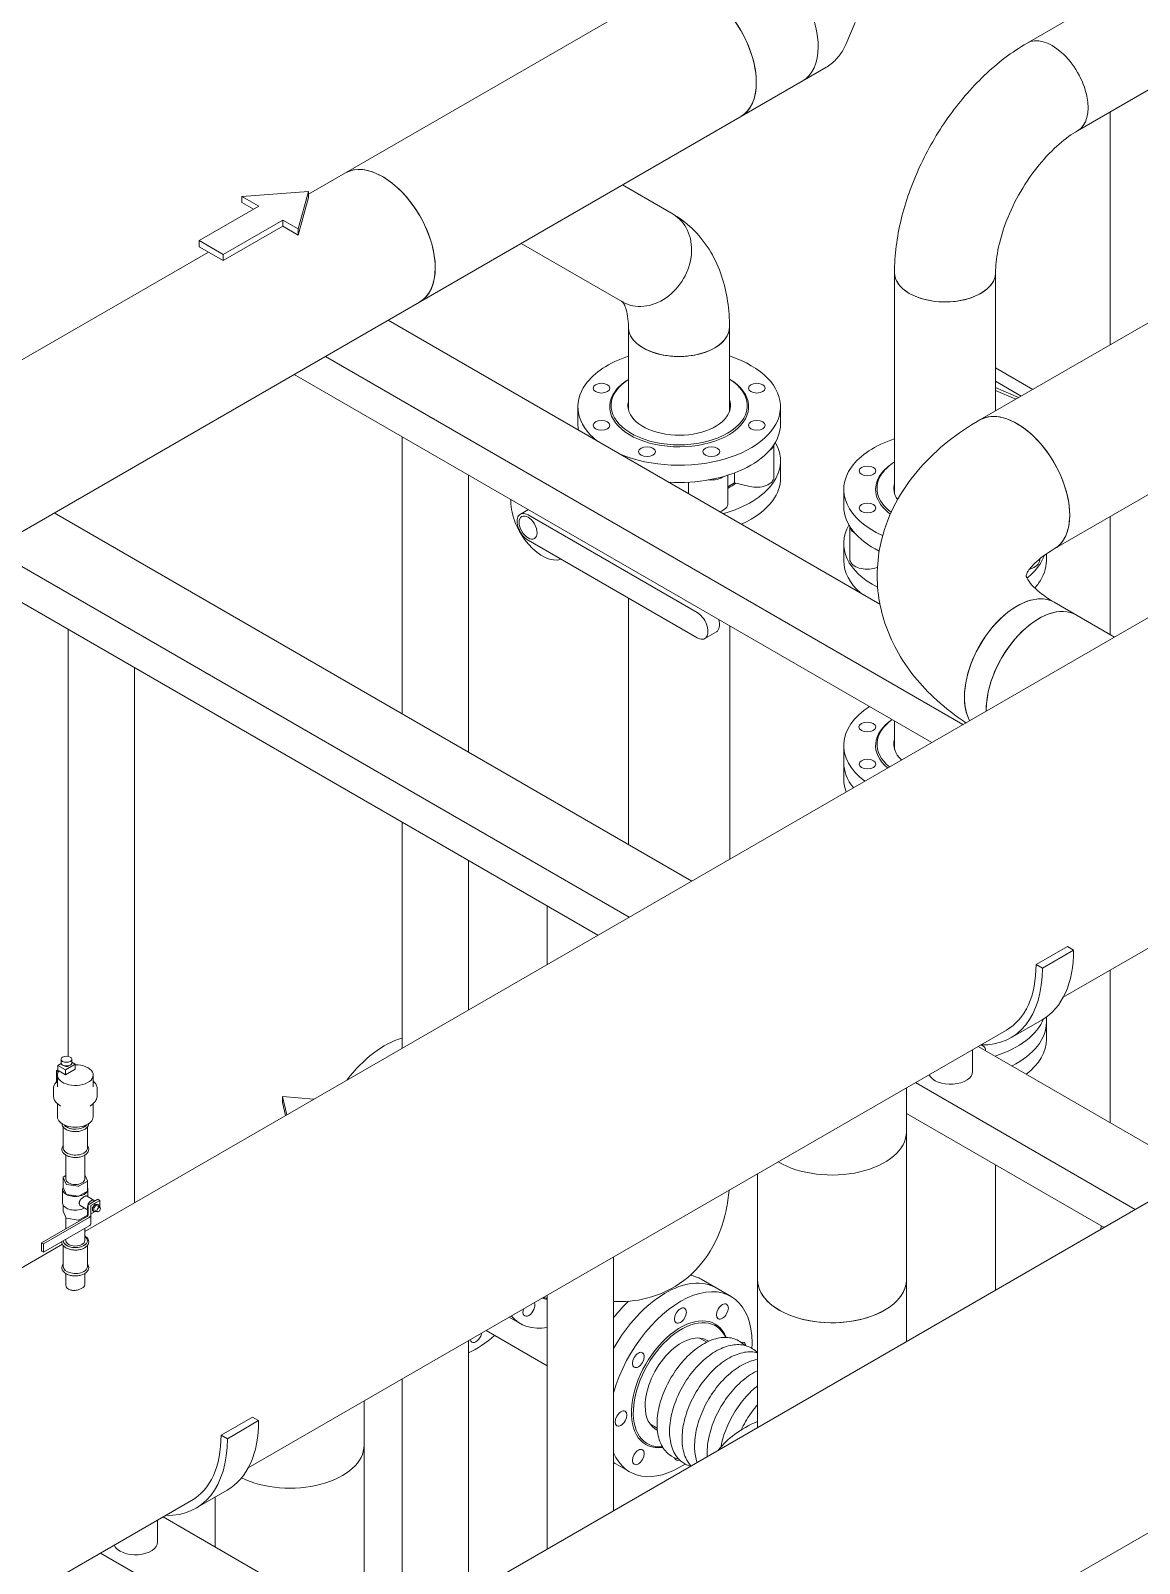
# Model space of a CAD drawing. Header units: millimetres. Extents: x -312439 to 477422, y -331570 to 212570.
# Drawn here: x 412871 to 413639, y 90985 to 92046 of the extents above; entities that cross this region are included whole.
import ezdxf

# ---------------------------------------------------------------- set-up
doc = ezdxf.new("R2010")
doc.units = ezdxf.units.MM

msp = doc.modelspace()

# ---------------------------------------------------------------- linework, layer by layer
at = {"color": 0, "linetype": 'Continuous', "lineweight": 0, "extrusion": (1.25969e-16, 0.816497, 0.57735)}
for p, q in [((413596.082, 91976.364), (415269.418, 92942.465)), ((413561.08, 92036.988), (413711.815, 92124.015)), ((413370.183, 92109.389), (413063.584, 91932.374)), ((413442.014, 92051.353), (413435.548, 92036.041)), ((413421.721, 92020.123), (411677.617, 91013.164)), ((413618.653, 91989.396), (413618.653, 91828.256)), ((413316.031, 91918.58), (413280.937, 91938.842)), ((413063.584, 91934.393), (413017.516, 91930.948)), ((413017.516, 91930.948), (413029.262, 91924.167)), ((413017.516, 91930.948), (413017.516, 91926.676)), ((413056.559, 91908.407), (413063.584, 91934.393)), ((413056.559, 91904.134), (413063.584, 91930.121)), ((413063.584, 91934.393), (413063.584, 91930.121)), ((413029.262, 91924.167), (412987.982, 91900.334)), ((413017.516, 91926.676), (413025.562, 91922.031)), ((413004.592, 91890.744), (413045.872, 91914.577)), ((413004.592, 91886.472), (413045.872, 91910.304)), ((413045.872, 91914.577), (413045.872, 91910.304)), ((413045.872, 91914.577), (413056.559, 91908.407)), ((413045.872, 91910.304), (413056.559, 91904.134)), ((413056.559, 91908.407), (413056.559, 91904.134)), ((413758.552, 91909.026), (413528.405, 91776.151)), ((412987.982, 91900.334), (413004.592, 91890.744)), ((412987.982, 91900.334), (412987.982, 91896.062)), ((413281.03, 91857.956), (413210.934, 91898.425)), ((412994.335, 91892.393), (412013.948, 91326.366)), ((412987.982, 91896.062), (413004.592, 91886.472)), ((413004.592, 91890.744), (413004.592, 91886.472)), ((413469.33, 91878.072), (413469.33, 91725.355)), ((413539.333, 91878.072), (413539.333, 91782.46)), ((413459.268, 91648.581), (413118.729, 91845.191)), ((413285.108, 91840.29), (413285.108, 91783.23)), ((413355.111, 91840.29), (413355.111, 91782.091)), ((413516.739, 91565.393), (413075.422, 91820.188)), ((413565.136, 91797.358), (413539.333, 91812.256)), ((413810.089, 91819.76), (413579.942, 91686.885)), ((413495.086, 91552.892), (413053.769, 91807.686)), ((413539.333, 91802.999), (413557.12, 91792.73)), ((413555.191, 91791.616), (413539.333, 91798.568)), ((413539.333, 91796.614), (413553.267, 91790.505)), ((413250.152, 91773.409), (413250.152, 91785.311)), ((413390.403, 91773.409), (413390.403, 91785.311)), ((413539.482, 91782.546), (413539.333, 91782.612)), ((412908.744, 91214.367), (413854.346, 91760.311)), ((413128.44, 91764.575), (413128.44, 91572.715)), ((413385.791, 91758.969), (413385.791, 91736.481)), ((413390.403, 91747.792), (413390.403, 91735.891)), ((413174.373, 91738.055), (413174.373, 91546.195)), ((413354.029, 91737.92), (413354.029, 91718.46)), ((413358.471, 91739.454), (413358.471, 91732.747)), ((413313.088, 91733.136), (413313.088, 91732.978)), ((413326.637, 91733.089), (413326.637, 91725.155)), ((413354.029, 91728.824), (413354.273, 91728.965)), ((413358.471, 91732.747), (413369.142, 91730.132)), ((413434.206, 91716.152), (413434.206, 91728.053)), ((413328.93, 91456.961), (412887.613, 91711.756)), ((413210.33, 91710.912), (413215.858, 91714.104)), ((413215.689, 91710.381), (413332.617, 91642.872)), ((413618.653, 91709.235), (413618.653, 91627.56)), ((413438.429, 91702.314), (413438.429, 91679.765)), ((413285.623, 91431.958), (412844.306, 91686.753)), ((413332.617, 91625.37), (413215.689, 91692.879)), ((413434.206, 91690.535), (413434.206, 91678.634)), ((413263.97, 91419.457), (412822.653, 91674.251)), ((413454.817, 91673.354), (413457.502, 91673.973)), ((413569.845, 91680.005), (413569.845, 91679.224)), ((413574.457, 91683.443), (413574.457, 91678.634)), ((413285.276, 91652.702), (413285.276, 91482.165)), ((413621.535, 91625.897), (413579.942, 91649.91)), ((412897.324, 91631.14), (412897.324, 91335.668)), ((413355.279, 91633.609), (413355.279, 91472.174)), ((413337.976, 91624.839), (413345.992, 91629.467)), ((412943.257, 91604.62), (412943.257, 91234.293)), ((413469.33, 91567.762), (413469.33, 91548.104)), ((413434.206, 91527.293), (413434.206, 91550.802)), ((413128.44, 91497.705), (413128.44, 91341.208)), ((413586.17, 91376.489), (413777.941, 91487.208)), ((413174.373, 91471.185), (413174.373, 91367.728)), ((413228.974, 91439.662), (413228.974, 91399.252)), ((413589.014, 91411.665), (413567.36, 91399.164)), ((413593.344, 91409.165), (413571.691, 91396.663)), ((413593.344, 91409.165), (413589.014, 91411.665)), ((413567.36, 91399.164), (413571.691, 91396.663)), ((413618.653, 91395.243), (413618.653, 91289.69)), ((412247.642, 90428.053), (413864.798, 91361.719)), ((413571.54, 91360.97), (413549.887, 91348.469)), ((413574.457, 91362.852), (413574.457, 91347.419)), ((413021.964, 91050.744), (413546.824, 91353.773)), ((413523.385, 91325.129), (413523.385, 91340.24)), ((413679.347, 91254.648), (413527.241, 91342.466)), ((412889.121, 91325.616), (412890.148, 91326.209)), ((412890.148, 91325.023), (412889.121, 91325.616)), ((412889.121, 91325.616), (412889.121, 91317.521)), ((412890.148, 91329.277), (412892.46, 91330.612)), ((412890.148, 91329.277), (412890.148, 91325.023)), ((412895.358, 91326.269), (412890.148, 91329.277)), ((412890.802, 91325.478), (412895.358, 91322.848)), ((412892.359, 91333.628), (412892.359, 91331.112)), ((412895.358, 91326.269), (412902.118, 91330.171)), ((412895.358, 91322.848), (412902.118, 91326.75)), ((412895.358, 91322.848), (412895.358, 91326.269)), ((412899.838, 91333.628), (412899.838, 91331.112)), ((412902.118, 91330.171), (412899.838, 91331.487)), ((412902.118, 91326.75), (412902.118, 91330.171)), ((412887.163, 91313.489), (412887.163, 91308.104)), ((412889.121, 91317.521), (412889.803, 91317.127)), ((412889.803, 91322.661), (412889.803, 91314.59)), ((412914.641, 91322.661), (412914.641, 91314.59)), ((412917.28, 91313.489), (412917.28, 91308.104)), ((413477.58, 91138.158), (413477.58, 91313.794)), ((413636.04, 91229.645), (413483.935, 91317.463)), ((412889.9, 91302.831), (412889.9, 91293.736)), ((412891.929, 91301.144), (412890.032, 91302.72)), ((412912.514, 91301.144), (412914.411, 91302.72)), ((412914.544, 91302.831), (412914.544, 91293.736)), ((413045.737, 91307.919), (413048.609, 91295.118)), ((413067.4, 91305.967), (413045.737, 91307.919)), ((413045.737, 91307.919), (413045.737, 91303.647)), ((413045.737, 91303.647), (413047.76, 91294.628)), ((413614.387, 91217.144), (413477.58, 91296.129)), ((412893.862, 91272.076), (412893.862, 91286.692)), ((412910.582, 91272.076), (412910.582, 91286.692)), ((412895.699, 91267.207), (412895.699, 91250.647)), ((412908.744, 91267.207), (412908.744, 91250.647)), ((413539.333, 91173.811), (413539.333, 91260.476)), ((412893.734, 91251.891), (412893.734, 91244.89)), ((412893.749, 91251.825), (412895.905, 91247.18)), ((412895.699, 91253.132), (412893.864, 91252.072)), ((412904.69, 91245.821), (412910.58, 91249.221)), ((412910.694, 91249.468), (412908.744, 91253.67)), ((412910.709, 91249.402), (412910.709, 91242.401)), ((413374.505, 91078.648), (413374.505, 91254.284)), ((412893.45, 91243.646), (412893.45, 91234.144)), ((412895.905, 91240.179), (412893.749, 91244.824)), ((412896.218, 91247), (412904.263, 91245.755)), ((412904.263, 91238.754), (412896.218, 91239.999)), ((412910.58, 91242.22), (412904.69, 91238.82)), ((412915.321, 91235.912), (412910.082, 91238.937)), ((412910.993, 91243.646), (412910.993, 91238.411)), ((412893.734, 91232.867), (412893.734, 91228.388)), ((412893.749, 91228.322), (412895.905, 91223.677)), ((412911.175, 91229.146), (412906.115, 91232.067)), ((412910.709, 91229.415), (412910.709, 91225.899)), ((412911.175, 91232.816), (412917.849, 91236.67)), ((412911.175, 91225.828), (412911.175, 91232.816)), ((412912.981, 91232.384), (412919.127, 91235.932)), ((412912.981, 91232.384), (412912.981, 91219.927)), ((412912.981, 91226.484), (412915.921, 91228.181)), ((412914.228, 91228.876), (412914.228, 91230.964)), ((412915.125, 91228.261), (412914.287, 91228.745)), ((412914.329, 91231.226), (412915.895, 91233.174)), ((412915.065, 91228.393), (412915.065, 91230.481)), ((412915.167, 91230.743), (412916.733, 91232.691)), ((412916.733, 91228.108), (412915.167, 91228.248)), ((412917.564, 91228.056), (412915.977, 91228.973)), ((412916.099, 91233.292), (412917.665, 91233.152)), ((412916.936, 91232.808), (412918.502, 91232.669)), ((412917.042, 91228.358), (412916.936, 91228.226)), ((412919.28, 91231.027), (412917.692, 91231.944)), ((412918.544, 91232.656), (412917.707, 91233.139)), ((412917.849, 91236.67), (412919.127, 91235.932)), ((412918.604, 91232.524), (412918.604, 91231.418)), ((412919.127, 91235.932), (412919.127, 91231.116)), ((412878.923, 91206.616), (412910.45, 91224.819)), ((412880.2, 91205.878), (412911.728, 91224.081)), ((412880.2, 91199.978), (412911.728, 91218.18)), ((412895.699, 91224.12), (412895.699, 91216.302)), ((412896.218, 91223.497), (412904.263, 91222.252)), ((412904.69, 91222.318), (412910.58, 91225.718)), ((412908.744, 91224.659), (412908.744, 91223.834)), ((413611.865, 91215.688), (413612.549, 91218.204)), ((412878.923, 91200.715), (412878.923, 91206.616)), ((412878.923, 91206.616), (412880.2, 91205.878)), ((412895.699, 91208.926), (412895.699, 91208.053)), ((412908.744, 91216.458), (412908.744, 91208.053)), ((412910.582, 91208), (412910.582, 91208.053)), ((412334.891, 90883.053), (412893.372, 91205.492)), ((412880.2, 91199.978), (412878.923, 91200.715)), ((412880.2, 91205.878), (412880.2, 91199.978)), ((412893.862, 91190.104), (412893.862, 91204.72)), ((412910.582, 91190.104), (412910.582, 91204.72)), ((413274.908, 91196.782), (413274.908, 91021.145)), ((412346.797, 90256.31), (413963.954, 91189.976)), ((412895.699, 91185.235), (412895.699, 91177.392)), ((412908.744, 91185.235), (412908.744, 91177.392)), ((413356.185, 91169.357), (413335.571, 91181.258)), ((413228.974, 91170.262), (413228.974, 90994.626)), ((413202.647, 91155.062), (413210.273, 91150.659)), ((413186.669, 91145.837), (413228.974, 91121.412)), ((413174.373, 91138.738), (413174.373, 90963.102)), ((413334.34, 91140.598), (413339.324, 91137.721)), ((413128.44, 91112.218), (413128.44, 90936.582)), ((413102.129, 90936.416), (413102.129, 91097.027)), ((413024.807, 91085.921), (413003.154, 91073.419)), ((413029.138, 91083.42), (413007.485, 91070.919)), ((413029.138, 91083.42), (413024.807, 91085.921)), ((413300.043, 91081.194), (413305.026, 91078.316)), ((413003.154, 91073.419), (413007.485, 91070.919)), ((413286.059, 91047.896), (413274.908, 91054.334)), ((412456.849, 90724.475), (412982.618, 91028.028)), ((413007.334, 91035.226), (412985.68, 91022.724)), ((412999.053, 91030.445), (412999.053, 90995.927)), ((413115.14, 90928.904), (412963.035, 91016.722)), ((412959.178, 90999.385), (412959.178, 91014.495)), ((413071.834, 90903.9), (412919.728, 90991.718))]:
    msp.add_line(p, q, dxfattribs=at)
at = {"color": 0, "linetype": 'Continuous', "lineweight": 0}
for centre, major_axis, ratio, start_param, end_param in [((413380.046, 92055.573), (25.769, -44.633), 0.57735027, 0.78539816, 3.14159265), ((413337.224, 92030.85), (25.769, -44.633), 0.57735027, 0, 3.14159265), ((413337.224, 92030.85), (25.769, -44.633), 0.57735027, 0.78539816, 3.14159265), ((413380.046, 92055.573), (25.769, -44.633), 0.57735027, 0, 0.78539816), ((413578.581, 92006.676), (-17.501, 30.312), 0.57735027, 3.14159265, 6.28318531), ((413337.224, 92030.85), (25.769, -44.633), 0.57735027, 0, 0.78539816), ((413114.959, 91902.524), (25.769, -44.633), 0.57735027, 0.78539816, 3.14159265), ((413114.959, 91902.524), (25.769, -44.633), 0.57735027, 0, 3.14159265), ((413298.531, 91888.268), (17.501, 30.312), 0.81649658, 3.14159265, 6.28318531), ((413114.959, 91902.524), (25.769, -44.633), 0.57735027, 0, 0.78539816), ((413504.331, 91878.072), (-35.002, 0), 0.57735027, 0, 3.14159265), ((413504.331, 91878.072), (-35.002, 0), 0.57735027, 0, 0.78539816), ((413504.331, 91878.072), (-35.002, 0), 0.57735027, 0.78539816, 3.14159265), ((413298.362, 91888.358), (17.501, 30.312), 0.81649658, 3.12333434, 3.14159265), ((413298.362, 91888.358), (17.501, 30.312), 0.81649658, 3.14159265, 3.16984933), ((413320.109, 91840.29), (-35.002, 0), 0.57735027, 0, 0.78539816), ((413320.109, 91840.29), (35.002, 0), 0.57735027, 3.14159265, 5.49778714), ((413320.109, 91840.29), (-35.002, 0), 0.57735027, 0.78539816, 3.14159265), ((413320.109, 91840.29), (35.002, 0), 0.57735027, 5.49778714, 6.28318531), ((413320.278, 91785.311), (-70.126, 0), 0.57735027, 5.23775447, 5.89048623), ((413320.278, 91785.311), (-70.126, 0), 0.57735027, 0.94993571, 4.19256885), ((413320.278, 91785.311), (-70.126, 0), 0.57735027, 5.89048623, 6.90404593), ((413320.278, 91785.311), (-48.077, 0), 0.57735027, 5.89048623, 10.18523504), ((413320.278, 91786.111), (-47.097, 0), 0.57735027, 5.89048623, 10.16310496), ((413320.278, 91785.311), (-48.077, 0), 0.57735027, 5.53295214, 5.89048623), ((413320.278, 91786.111), (-47.097, 0), 0.57735027, 5.55555156, 5.89048623), ((413320.278, 91786.111), (-35.522, 0), 0.57735027, 2.74889357, 3.33888068), ((413320.278, 91786.111), (-35.522, 0), 0.57735027, 6.14227027, 9.03207888), ((413554.174, 91731.518), (25.769, -44.633), 0.57735027, 0.78539816, 3.14159265), ((413554.174, 91731.518), (-25.769, 44.633), 0.57735027, 3.14159265, 6.28318531), ((413320.278, 91773.409), (-70.126, 0), 0.57735027, 0, 0.10708765), ((413320.278, 91773.409), (-70.126, 0), 0.57735027, 1.46370867, 3.14159265), ((413373.835, 91759.484), (11.956, 0), 0.57735027, 5.52075839, 6.19932215), ((413320.278, 91747.792), (70.126, 0), 0.57735027, 5.89048623, 6.60507178), ((413504.331, 91728.053), (-70.126, 0), 0.57735027, 5.23497958, 5.89048623), ((413342.073, 91741.463), (-11.956, 0), 0.57735027, 1.43157265, 2.46050589), ((413504.331, 91728.053), (-70.126, 0), 0.57735027, 5.89048623, 7.19035205), ((413504.331, 91728.053), (-48.077, 0), 0.57735027, 5.89048623, 6.94526796), ((413504.331, 91728.854), (-47.097, 0), 0.57735027, 5.89048623, 6.93847149), ((413504.331, 91728.053), (-48.077, 0), 0.57735027, 5.52782631, 5.89048623), ((413504.331, 91728.854), (-47.097, 0), 0.57735027, 5.55018906, 5.89048623), ((413320.278, 91747.792), (70.126, 0), 0.57735027, 5.1601718, 5.89048623), ((413320.278, 91749.606), (48.077, 0), 0.57735027, 5.4906313, 5.63043956), ((413320.278, 91748.593), (-48.077, 0), 0.57735027, 2.34903865, 2.35619449), ((413320.278, 91748.593), (-48.077, 0), 0.57735027, 2.35619449, 2.52340233), ((413373.835, 91736.481), (11.956, 0), 0.57735027, 4.30900682, 6.28318531), ((413320.278, 91735.891), (70.126, 0), 0.57735027, 5.89048623, 6.28318531), ((413504.331, 91728.854), (-35.522, 0), 0.57735027, 6.11177289, 6.67119016), ((413225.232, 91707.139), (-15.111, 26.634), 0.57229596, 0.7362955, 0.78971856), ((413225.232, 91707.139), (-15.111, 26.634), 0.57229596, 0.78971856, 3.02809865), ((413342.073, 91718.46), (11.956, 0), 0.57735027, 5.26864796, 6.28318531), ((413320.278, 91735.891), (70.126, 0), 0.57735027, 5.37409423, 5.89048623), ((413504.331, 91716.152), (-70.126, 0), 0.57735027, 0, 0.86333541), ((413215.689, 91701.63), (-5.359, 9.282), 0.57735027, 5.49778714, 8.6393798), ((413554.174, 91731.518), (25.769, -44.633), 0.57735027, 0, 0.78539816), ((413504.331, 91690.535), (70.126, 0), 0.57735027, 2.81970618, 3.98432716), ((413450.385, 91702.768), (-11.956, 0), 0.57735027, 0.07327243, 0.7384428), ((413504.331, 91678.634), (70.126, 0), 0.57735027, 3.14159265, 3.72303463), ((413450.385, 91679.765), (-11.956, 0), 0.57735027, 0, 1.95056525), ((413504.331, 91690.535), (70.126, 0), 0.57735027, 5.65420565, 5.89048623), ((413557.889, 91679.224), (11.956, 0), 0.57735027, 5.13993738, 6.28318531), ((413504.331, 91690.535), (70.126, 0), 0.57735027, 5.89048623, 6.08224669), ((413504.331, 91678.634), (70.126, 0), 0.57735027, 5.89048623, 6.28318531), ((413504.331, 91678.634), (70.126, 0), 0.57735027, 5.80007326, 5.89048623), ((413554.174, 91605.277), (25.769, 44.633), 0.57735027, 0, 2.80534243), ((413554.174, 91605.277), (-25.769, -44.633), 0.57735027, 3.14159265, 5.49778714), ((413332.617, 91634.121), (5.359, -9.282), 0.57735027, 5.49778714, 8.6393798), ((413569.272, 91596.56), (-25.769, -44.633), 0.57735027, 3.14159265, 5.51768699), ((413569.272, 91596.56), (-25.769, -44.633), 0.57735027, 3.14159265, 5.49778714), ((413340.633, 91638.749), (5.359, -9.282), 0.57735027, 0, 1.17398442), ((413554.174, 91605.277), (-25.769, -44.633), 0.57735027, 5.49778714, 5.94693508), ((413504.331, 91550.802), (-70.126, 0), 0.57735027, 5.55454477, 6.938493), ((413504.331, 91550.802), (48.077, 0), 0.57735027, 2.43903135, 3.73662814), ((413504.331, 91551.602), (47.097, 0), 0.57735027, 2.46165985, 3.75378036), ((413569.272, 91596.56), (-25.769, -44.633), 0.57735027, 5.49778714, 5.51768699), ((413504.331, 91551.602), (-35.522, 0), 0.57735027, 6.11177289, 6.83804009), ((413504.331, 91538.9), (70.126, 0), 0.57735027, 3.14159265, 3.58264167), ((413504.331, 91527.293), (70.126, 0), 0.57735027, 3.14159265, 3.35618371), ((413518.9, 91452.146), (52.64, -91.175), 0.57735027, 0, 0.78539816), ((413497.247, 91439.644), (49.578, -85.871), 0.57735027, 0, 0.78539816), ((413497.247, 91439.644), (-52.64, 91.175), 0.57735027, 2.79882073, 3.92699082), ((413504.331, 91370.928), (70.126, 0), 0.57735027, 5.228465, 6.0503088), ((413504.331, 91359.321), (70.126, 0), 0.57735027, 5.43439389, 6.28318531), ((413116.454, 91285.799), (35.063, 60.73), 0.57735027, 0.54127636, 1.34611615), ((413504.331, 91347.419), (70.126, 0), 0.57735027, 5.64280435, 6.28318531), ((413526.288, 91340.324), (-6.056, 0), 0.57735027, 3.92699082, 4.25472161), ((413526.288, 91340.324), (-6.056, 0), 0.57735027, 2.93200872, 3.92699082), ((412902.222, 91322.661), (12.419, 0), 0.57735027, 2.73769327, 7.86235498), ((412896.098, 91331.112), (3.74, 0), 0.57735027, 3.14159265, 6.28318531), ((412896.023, 91329.66), (1.983, 0), 0.57735027, 3.49441419, 5.86999607), ((413508.073, 91325.129), (15.311, 0), 0.57735027, 3.4015979, 6.28318531), ((412902.222, 91293.736), (12.322, 0), 0.57735027, 3.14159265, 6.28318531), ((412902.222, 91289.972), (8.36, 0), 0.57735027, 3.51203968, 5.49778714), ((412902.222, 91290.025), (8.36, 0), 0.57735027, 3.52948655, 5.49778714), ((412902.222, 91289.972), (8.36, 0), 0.57735027, 5.49778714, 5.91273828), ((412902.222, 91290.025), (8.36, 0), 0.57735027, 5.49778714, 5.89529141), ((413426.043, 91283.202), (-51.538, 0), 0.57735027, 0.76549832, 3.14159265), ((412902.222, 91272.076), (8.36, 0), 0.57735027, 3.14159265, 5.49778714), ((412902.222, 91272.076), (8.36, 0), 0.57735027, 5.49778714, 6.28318531), ((412894.176, 91251.891), (-0.442, 0), 0.57735027, 5.49778714, 6.54498469), ((412902.222, 91250.647), (-6.523, 0), 0.57735027, 0, 3.14159265), ((412910.267, 91249.402), (0.442, 0), 0.57735027, 5.49778714, 6.54498469), ((412902.222, 91243.646), (8.772, 0), 0.57735027, 2.88651781, 3.92699082), ((412894.176, 91244.89), (-0.442, 0), 0.57735027, 0, 0.26179939), ((412896.332, 91247.246), (-0.442, 0), 0.57735027, 0.26179939, 1.30899694), ((412896.332, 91240.245), (-0.442, 0), 0.57735027, 0.26179939, 0.78539816), ((412902.222, 91243.646), (8.772, 0), 0.57735027, 3.92699082, 4.97418837), ((412896.332, 91240.245), (-0.442, 0), 0.57735027, 0.78539816, 1.30899694), ((412904.377, 91246.002), (0.442, 0), 0.57735027, 4.45058959, 5.49778714), ((412904.377, 91239.001), (-0.442, 0), 0.57735027, 1.30899694, 1.83259571), ((412902.222, 91243.646), (8.772, 0), 0.57735027, 4.97418837, 6.02138592), ((412904.377, 91239.001), (-0.442, 0), 0.57735027, 1.83259571, 2.35619449), ((412910.267, 91242.401), (0.442, 0), 0.57735027, 5.49778714, 6.02138592), ((412902.222, 91243.646), (8.772, 0), 0.57735027, 6.02138592, 6.53826015), ((412910.267, 91242.401), (0.442, 0), 0.57735027, 6.02138592, 6.28318531), ((412902.222, 91234.144), (8.772, 0), 0.57735027, 3.14159265, 3.92699082), ((412894.176, 91228.388), (-0.442, 0), 0.57735027, 0, 0.26179939), ((412902.222, 91234.144), (8.772, 0), 0.57735027, 3.92699082, 4.97418837), ((412902.222, 91234.144), (8.772, 0), 0.57735027, 4.97418837, 5.52158694), ((412913.337, 91232.477), (-1.983, -3.435), 0.57735027, 3.92699082, 6.18802216), ((412913.337, 91232.477), (-1.983, -3.435), 0.57735027, 2.86852535, 3.92699082), ((412914.431, 91231.082), (-0.144, -0.249), 0.57735027, 4.45058959, 5.49778714), ((412914.431, 91228.994), (-0.144, -0.249), 0.57735027, 5.49778714, 6.28318531), ((412915.268, 91230.598), (0.144, 0.249), 0.57735027, 1.30899694, 2.35619449), ((412915.268, 91228.51), (-0.144, -0.249), 0.57735027, 5.49778714, 6.54498469), ((412915.997, 91233.03), (0.144, 0.249), 0.57735027, 0.26179939, 1.30899694), ((412916.834, 91232.546), (0.144, 0.249), 0.57735027, 0.26179939, 1.30899694), ((412916.834, 91228.371), (-0.144, -0.249), 0.57735027, 0.26179939, 1.30899694), ((412917.563, 91232.89), (0.144, 0.249), 0.57735027, 0, 0.26179939), ((412918.4, 91232.406), (0.144, 0.249), 0.57735027, 5.49778714, 6.54498469), ((412896.332, 91223.743), (-0.442, 0), 0.57735027, 0.26179939, 1.30899694), ((412904.377, 91222.499), (0.442, 0), 0.57735027, 4.45058959, 5.49778714), ((412908.702, 91225.828), (2.473, 0), 0.57735027, 5.49778714, 6.28318531), ((412910.267, 91225.899), (0.442, 0), 0.57735027, 5.49778714, 6.28318531), ((412908.702, 91225.828), (4.28, 0), 0.57735027, 5.49778714, 6.28318531), ((412908.702, 91219.927), (4.28, 0), 0.57735027, 5.49778714, 6.28318531), ((412902.222, 91208), (8.36, 0), 0.57735027, 3.16923198, 5.49778714), ((412902.222, 91208.053), (8.36, 0), 0.57735027, 3.17985311, 5.49778714), ((412902.222, 91208.053), (6.523, 0), 0.57735027, 3.14159265, 5.49778714), ((412902.222, 91208.053), (6.523, 0), 0.57735027, 5.49778714, 6.28318531), ((412902.222, 91208.053), (8.36, 0), 0.57735027, 5.49778714, 6.95896453), ((412902.222, 91208), (8.36, 0), 0.57735027, 5.49778714, 6.28318531), ((412902.222, 91190.104), (8.36, 0), 0.57735027, 3.14159265, 5.49778714), ((412902.222, 91190.104), (8.36, 0), 0.57735027, 5.49778714, 6.28318531), ((413310.815, 91114.577), (35.063, 60.73), 0.57735027, 0, 1.59518083), ((413321.122, 91108.626), (35.063, 60.73), 0.57735027, 5.49778714, 8.26846891), ((413300.508, 91120.528), (-35.063, -60.73), 0.57735027, 3.14159265, 3.34232608), ((413426.043, 91180.902), (-51.538, 0), 0.57735027, 0, 2.35619449), ((413426.043, 91180.902), (-51.538, 0), 0.57735027, 0, 3.14159265), ((413426.043, 91180.902), (-51.538, 0), 0.57735027, 2.35619449, 3.14159265), ((413216.244, 91161.002), (2.909, 5.039), 0.57735027, 3.92699082, 5.91158026), ((413245.335, 91211.389), (24.039, 41.636), 0.57735027, 3.2953747, 3.42488722), ((413246.028, 91210.989), (23.549, 40.788), 0.57735027, 3.28860764, 3.38937426), ((413300.508, 91120.528), (-35.063, -60.73), 0.57735027, 4.24225931, 4.46948894), ((413245.335, 91211.389), (35.063, 60.73), 0.57735027, 2.94254126, 3.59073592), ((413216.244, 91161.002), (2.909, 5.039), 0.57735027, 1.94240137, 3.92699082), ((413321.122, 91108.626), (24.039, 41.636), 0.57735027, 5.86509473, 9.84286854), ((413321.815, 91108.226), (23.549, 40.788), 0.57735027, 5.90277472, 9.80518854), ((413179.643, 91142.804), (2.909, 5.039), 0.57735027, 4.71238898, 5.28062847), ((413321.815, 91108.226), (17.761, 30.763), 0.57735027, 6.2237155, 8.6393798), ((413179.643, 91190.31), (35.063, 60.73), 0.57735027, 3.82052475, 4.18979838), ((413179.643, 91142.804), (2.909, 5.039), 0.57735027, 2.57335316, 4.71238898), ((413362.264, 91132.379), (-2.909, -5.039), 0.57735027, 3.14159265, 3.67933624), ((413362.264, 91132.379), (-2.909, -5.039), 0.57735027, 2.47507662, 3.14159265), ((413321.122, 91108.626), (35.063, 60.73), 0.57735027, 5.43241606, 5.49778714), ((413321.815, 91108.226), (17.761, 30.763), 0.57735027, 2.35619449, 3.20106246), ((412954.694, 91126.401), (52.64, -91.175), 0.57735027, 0, 0.78539816), ((413426.043, 91043.584), (85.437, 0), 0.57735027, 2.21833582, 2.73478989), ((412933.04, 91113.899), (-52.64, 91.175), 0.57735027, 2.79882073, 3.92699082), ((412933.04, 91113.899), (49.578, -85.871), 0.57735027, 0, 0.78539816), ((413050.591, 91066.435), (-51.538, 0), 0.57735027, 0.86815807, 3.14159265), ((413321.122, 91108.626), (35.063, 60.73), 0.57735027, 2.72710538, 3.9923619), ((413310.815, 91114.577), (35.063, 60.73), 0.57735027, 3.11720815, 3.14159265), ((413321.122, 91061.12), (2.909, 5.039), 0.57735027, 2.60384907, 3.80810869), ((412943.867, 90999.385), (15.311, 0), 0.57735027, 3.4015979, 6.28318531)]:
    msp.add_ellipse(centre, major_axis=major_axis, ratio=ratio, start_param=start_param, end_param=end_param, dxfattribs=at)
for centre, major_axis in [((413266.524, 91798.166), (5.818, 0)), ((413374.032, 91798.166), (-5.818, 0)), ((413266.524, 91772.456), (5.818, 0)), ((413374.032, 91772.456), (-5.818, 0)), ((413298.012, 91754.276), (5.818, 0)), ((413342.543, 91754.276), (-5.818, 0)), ((413450.578, 91740.908), (5.818, 0)), ((413450.578, 91715.198), (5.818, 0)), ((413215.689, 91701.63), (-4.387, 7.599)), ((413450.561, 91563.633), (5.818, 0)), ((413450.594, 91537.923), (5.818, 0)), ((412896.098, 91333.628), (3.74, 0)), ((412918.422, 91229.542), (0.858, 1.486)), ((413350.214, 91159.014), (-2.909, -5.039)), ((413321.122, 91156.132), (-2.909, -5.039)), ((413292.031, 91125.422), (2.909, 5.039)), ((413279.981, 91084.873), (2.909, 5.039)), ((413292.031, 91058.239), (2.909, 5.039))]:
    msp.add_ellipse(centre, major_axis=major_axis, ratio=0.57735027, dxfattribs=at)
for points, knots in [([(413421.721, 92020.123), (413423.02, 92020.873), (413424.265, 92021.717), (413426.609, 92023.557), (413427.707, 92024.553), (413429.734, 92026.656), (413430.663, 92027.763), (413432.346, 92030.046), (413433.101, 92031.223), (413434.445, 92033.611), (413435.034, 92034.823), (413435.548, 92036.041)], [2.35619449, 2.35619449, 2.35619449, 2.35619449, 2.438552225, 2.438552225, 2.520909961, 2.520909961, 2.603267696, 2.603267696, 2.685625431, 2.685625431, 2.767983166, 2.767983166, 2.767983166, 2.767983166]), ([(413561.08, 92036.988), (413550.556, 92030.912), (413540.667, 92023.313), (413522.324, 92005.841), (413513.877, 91995.96), (413498.814, 91974.627), (413492.204, 91963.177), (413481.26, 91939.466), (413476.926, 91927.21), (413470.966, 91902.589), (413469.33, 91890.225), (413469.33, 91878.072)], [1.57079633, 1.57079633, 1.57079633, 1.57079633, 1.88495559, 1.88495559, 2.19911486, 2.19911486, 2.51327412, 2.51327412, 2.82743339, 2.82743339, 3.14159265, 3.14159265, 3.14159265, 3.14159265]), ([(413596.082, 91976.364), (413592.128, 91974.081), (413587.779, 91970.989), (413578.727, 91963.126), (413574.018, 91958.278), (413564.913, 91947.174), (413560.537, 91940.871), (413552.771, 91927.541), (413549.398, 91920.508), (413544.095, 91906.688), (413542.15, 91899.901), (413539.832, 91887.91), (413539.333, 91882.62), (413539.333, 91878.072)], [1.57079633, 1.57079633, 1.57079633, 1.57079633, 1.81792283, 1.81792283, 2.07840546, 2.07840546, 2.34935437, 2.34935437, 2.62419332, 2.62419332, 2.8954114, 2.8954114, 3.14159265, 3.14159265, 3.14159265, 3.14159265]), ([(413316.68, 91918.192), (413321.863, 91915.105), (413326.632, 91911.342), (413335.238, 91902.634), (413339.011, 91897.648), (413345.257, 91887.1), (413347.737, 91881.539), (413351.571, 91870.126), (413352.93, 91864.27), (413354.699, 91852.392), (413355.111, 91846.366), (413355.111, 91840.29)], [5.50559641, 5.50559641, 5.50559641, 5.50559641, 5.654866776, 5.654866776, 5.811946409, 5.811946409, 5.969026042, 5.969026042, 6.126105675, 6.126105675, 6.283185307, 6.283185307, 6.283185307, 6.283185307]), ([(413280.861, 91858.046), (413280.861, 91858.046), (413280.874, 91858.055), (413281.19, 91857.735), (413281.492, 91857.395), (413282.306, 91856.02), (413282.811, 91854.983), (413283.782, 91852.093), (413284.244, 91850.243), (413284.907, 91845.791), (413285.108, 91843.192), (413285.108, 91840.29)], [5.497787144, 5.497787144, 5.497787144, 5.497787144, 5.654866776, 5.654866776, 5.811946409, 5.811946409, 5.969026042, 5.969026042, 6.126105675, 6.126105675, 6.283185307, 6.283185307, 6.283185307, 6.283185307]), ([(413528.405, 91776.151), (413512.908, 91767.204), (413498.829, 91756.318), (413475.627, 91730.026), (413466.397, 91714.535), (413457.562, 91683.71), (413456.393, 91669.218), (413459.933, 91641.73), (413464.341, 91628.803), (413477.869, 91603.819), (413487.528, 91592.17), (413504.877, 91576.47), (413511.648, 91571.289), (413518.791, 91566.578)], [1.57079633, 1.57079633, 1.57079633, 1.57079633, 1.88495559, 1.88495559, 2.1921911, 2.1921911, 2.43041341, 2.43041341, 2.65917144, 2.65917144, 2.92406257, 2.92406257, 3.07524653, 3.07524653, 3.07524653, 3.07524653]), ([(413579.942, 91686.885), (413574.121, 91683.524), (413569.641, 91680.073), (413563.552, 91674.186), (413561.928, 91671.782), (413560.204, 91668.499), (413560.426, 91668.404), (413560.426, 91668.39), (413560.25, 91667.971), (413562.751, 91663.75), (413565.375, 91660.41), (413572.711, 91654.467), (413576.028, 91652.17), (413579.942, 91649.91)], [1.57079633, 1.57079633, 1.57079633, 1.57079633, 1.81792283, 1.81792283, 2.06181007, 2.06181007, 2.37173543, 2.37173543, 2.68589469, 2.68589469, 2.97542219, 2.97542219, 3.14159265, 3.14159265, 3.14159265, 3.14159265]), ([(412887.163, 91313.489), (412887.163, 91314.417), (412887.414, 91315.343), (412888.209, 91316.787), (412888.621, 91317.336), (412889.121, 91317.852)], [3.926990817, 3.926990817, 3.926990817, 3.926990817, 4.234951771, 4.234951771, 4.436418805, 4.436418805, 4.436418805, 4.436418805]), ([(412914.641, 91318.491), (412914.682, 91318.456), (412914.722, 91318.421), (412915.658, 91317.598), (412916.339, 91316.718), (412917.105, 91315.044), (412917.28, 91314.267), (412917.28, 91313.489)], [6.473770927, 6.473770927, 6.473770927, 6.473770927, 6.488155341, 6.488155341, 6.810484947, 6.810484947, 7.068583471, 7.068583471, 7.068583471, 7.068583471]), ([(412890.032, 91302.72), (412889.675, 91303.017), (412889.345, 91303.328), (412888.749, 91303.981), (412888.481, 91304.321), (412888.015, 91305.026), (412887.816, 91305.392), (412887.494, 91306.142), (412887.37, 91306.528), (412887.205, 91307.31), (412887.163, 91307.707), (412887.163, 91308.104)], [3.319513186, 3.319513186, 3.319513186, 3.319513186, 3.441008712, 3.441008712, 3.562504238, 3.562504238, 3.683999765, 3.683999765, 3.805495291, 3.805495291, 3.926990817, 3.926990817, 3.926990817, 3.926990817]), ([(412917.28, 91308.104), (412917.28, 91307.707), (412917.238, 91307.31), (412917.073, 91306.528), (412916.949, 91306.142), (412916.627, 91305.392), (412916.428, 91305.026), (412915.962, 91304.321), (412915.695, 91303.981), (412915.098, 91303.328), (412914.769, 91303.017), (412914.411, 91302.72)], [0.785398163, 0.785398163, 0.785398163, 0.785398163, 0.90689369, 0.90689369, 1.028389216, 1.028389216, 1.149884742, 1.149884742, 1.271380268, 1.271380268, 1.392875794, 1.392875794, 1.392875794, 1.392875794]), ([(412892.947, 91289.052), (412892.967, 91288.622), (412893.062, 91288.195), (412893.457, 91287.212), (412893.823, 91286.678), (412894.815, 91285.666), (412895.469, 91285.202), (412896.987, 91284.414), (412897.861, 91284.098), (412899.717, 91283.651), (412900.699, 91283.52), (412902.676, 91283.452), (412903.67, 91283.513), (412905.582, 91283.823), (412906.5, 91284.071), (412908.175, 91284.744), (412908.932, 91285.168), (412910.189, 91286.171), (412910.695, 91286.748), (412911.308, 91287.913), (412911.47, 91288.479), (412911.496, 91289.052)], [2.38274082, 2.38274082, 2.38274082, 2.38274082, 2.58394307, 2.58394307, 2.87101681, 2.87101681, 3.19531833, 3.19531833, 3.53223643, 3.53223643, 3.86715226, 3.86715226, 4.20030832, 4.20030832, 4.53432056, 4.53432056, 4.87096443, 4.87096443, 5.20308943, 5.20308943, 5.47124081, 5.47124081, 5.47124081, 5.47124081]), ([(412893.862, 91273.856), (412893.76, 91273.725), (412893.666, 91273.591), (412893.223, 91272.882), (412893.001, 91272.248), (412892.91, 91271.022), (412893.006, 91270.438), (412893.457, 91269.316), (412893.823, 91268.782), (412894.815, 91267.769), (412895.469, 91267.305), (412896.987, 91266.518), (412897.861, 91266.201), (412899.717, 91265.755), (412900.699, 91265.624), (412902.676, 91265.556), (412903.67, 91265.617), (412905.582, 91265.926), (412906.5, 91266.175), (412908.175, 91266.847), (412908.932, 91267.272), (412910.189, 91268.274), (412910.695, 91268.852), (412911.337, 91270.072), (412911.502, 91270.703), (412911.498, 91271.914), (412911.359, 91272.489), (412910.962, 91273.312), (412910.786, 91273.591), (412910.582, 91273.856)], [1.93617146, 1.93617146, 1.93617146, 1.93617146, 2.00952366, 2.00952366, 2.31354774, 2.31354774, 2.58394307, 2.58394307, 2.87101681, 2.87101681, 3.19531833, 3.19531833, 3.53223643, 3.53223643, 3.86715226, 3.86715226, 4.20030832, 4.20030832, 4.53432056, 4.53432056, 4.87096443, 4.87096443, 5.20308943, 5.20308943, 5.49960063, 5.49960063, 5.76931504, 5.76931504, 5.91781017, 5.91781017, 5.91781017, 5.91781017]), ([(412910.082, 91238.937), (412910, 91238.984), (412909.904, 91239.013), (412909.679, 91239.029), (412909.552, 91239.015), (412909.268, 91238.947), (412909.111, 91238.892), (412908.779, 91238.747), (412908.603, 91238.656), (412908.245, 91238.45), (412908.053, 91238.328), (412907.656, 91238.052), (412907.452, 91237.899), (412907.046, 91237.569), (412906.844, 91237.392), (412906.461, 91237.026), (412906.28, 91236.836), (412905.95, 91236.458), (412905.791, 91236.255), (412905.503, 91235.834), (412905.375, 91235.616), (412905.165, 91235.173), (412905.083, 91234.948), (412904.975, 91234.506), (412904.949, 91234.289), (412904.949, 91233.875), (412904.975, 91233.667), (412905.083, 91233.267), (412905.165, 91233.075), (412905.375, 91232.722), (412905.503, 91232.561), (412905.791, 91232.281), (412905.95, 91232.162), (412906.115, 91232.067)], [4.9629658, 4.9629658, 4.9629658, 4.9629658, 6.2015565, 6.2015565, 7.4401472, 7.4401472, 8.6787379, 8.6787379, 9.9173286, 9.9173286, 11.1559193, 11.1559193, 12.39451, 12.39451, 13.63310071, 13.63310071, 14.87169141, 14.87169141, 16.11243286, 16.11243286, 17.3531743, 17.3531743, 18.59391575, 18.59391575, 19.8346572, 19.8346572, 21.07539865, 21.07539865, 22.3161401, 22.3161401, 23.55688155, 23.55688155, 24.797623, 24.797623, 24.797623, 24.797623]), ([(413274.908, 91165.983), (413282.453, 91165.586), (413290.177, 91166.216), (413306.953, 91170.401), (413315.874, 91174.634), (413330.839, 91186.051), (413336.945, 91193.033), (413347.046, 91209.473), (413350.618, 91219.11), (413353.732, 91233.582), (413354.41, 91238.228), (413354.815, 91242.916)], [1.99733436, 1.99733436, 1.99733436, 1.99733436, 2.1921911, 2.1921911, 2.43041341, 2.43041341, 2.65917144, 2.65917144, 2.92406257, 2.92406257, 3.04676451, 3.04676451, 3.04676451, 3.04676451]), ([(412892.944, 91207.335), (412892.932, 91206.82), (412893.03, 91206.304), (412893.457, 91205.24), (412893.823, 91204.706), (412894.815, 91203.694), (412895.469, 91203.23), (412896.987, 91202.442), (412897.861, 91202.126), (412899.717, 91201.679), (412900.699, 91201.548), (412902.676, 91201.48), (412903.67, 91201.541), (412905.582, 91201.851), (412906.5, 91202.099), (412908.175, 91202.772), (412908.932, 91203.196), (412910.189, 91204.199), (412910.695, 91204.776), (412911.337, 91205.996), (412911.502, 91206.628), (412911.498, 91207.839), (412911.359, 91208.413), (412910.825, 91209.521), (412910.413, 91210.047), (412909.559, 91210.826), (412909.17, 91211.112), (412908.744, 91211.369)], [2.34294442, 2.34294442, 2.34294442, 2.34294442, 2.58394307, 2.58394307, 2.87101681, 2.87101681, 3.19531833, 3.19531833, 3.53223643, 3.53223643, 3.86715226, 3.86715226, 4.20030832, 4.20030832, 4.53432056, 4.53432056, 4.87096443, 4.87096443, 5.20308943, 5.20308943, 5.49960063, 5.49960063, 5.76931504, 5.76931504, 6.06248419, 6.06248419, 6.25994435, 6.25994435, 6.25994435, 6.25994435]), ([(412893.862, 91191.884), (412893.76, 91191.753), (412893.666, 91191.619), (412893.223, 91190.91), (412893.001, 91190.276), (412892.91, 91189.05), (412893.006, 91188.466), (412893.457, 91187.344), (412893.823, 91186.81), (412894.815, 91185.798), (412895.469, 91185.333), (412896.987, 91184.546), (412897.861, 91184.229), (412899.717, 91183.783), (412900.699, 91183.652), (412902.676, 91183.584), (412903.67, 91183.645), (412905.582, 91183.954), (412906.5, 91184.203), (412908.175, 91184.875), (412908.932, 91185.3), (412910.189, 91186.302), (412910.695, 91186.88), (412911.337, 91188.1), (412911.502, 91188.731), (412911.498, 91189.942), (412911.359, 91190.517), (412910.962, 91191.34), (412910.786, 91191.619), (412910.582, 91191.884)], [1.93617146, 1.93617146, 1.93617146, 1.93617146, 2.00952366, 2.00952366, 2.31354774, 2.31354774, 2.58394307, 2.58394307, 2.87101681, 2.87101681, 3.19531833, 3.19531833, 3.53223643, 3.53223643, 3.86715226, 3.86715226, 4.20030832, 4.20030832, 4.53432056, 4.53432056, 4.87096443, 4.87096443, 5.20308943, 5.20308943, 5.49960063, 5.49960063, 5.76931504, 5.76931504, 5.91781017, 5.91781017, 5.91781017, 5.91781017]), ([(412895.699, 91177.392), (412895.699, 91177.116), (412895.738, 91176.83), (412895.902, 91176.266), (412896.028, 91175.987), (412896.36, 91175.461), (412896.567, 91175.214), (412897.046, 91174.769), (412897.319, 91174.571), (412897.609, 91174.404)], [56.40051599, 56.40051599, 56.40051599, 56.40051599, 58.41495524, 58.41495524, 60.42939449, 60.42939449, 62.44383373, 62.44383373, 64.45827298, 64.45827298, 64.45827298, 64.45827298]), ([(412897.609, 91174.404), (412897.9, 91174.236), (412898.229, 91174.086), (412898.943, 91173.842), (412899.328, 91173.747), (412900.132, 91173.617), (412900.55, 91173.582), (412901.391, 91173.567), (412901.813, 91173.586), (412902.63, 91173.667), (412903.052, 91173.731), (412903.893, 91173.905), (412904.312, 91174.013), (412905.115, 91174.266), (412905.501, 91174.409), (412906.215, 91174.718), (412906.543, 91174.883), (412907.125, 91175.219), (412907.397, 91175.401), (412907.876, 91175.781), (412908.083, 91175.98), (412908.416, 91176.383), (412908.541, 91176.588), (412908.705, 91176.995), (412908.744, 91177.197), (412908.744, 91177.392)], [0, 0, 0, 0, 2.01443925, 2.01443925, 4.0288785, 4.0288785, 6.04331774, 6.04331774, 8.05775699, 8.05775699, 10.07195981, 10.07195981, 12.08616262, 12.08616262, 14.10036543, 14.10036543, 16.11456825, 16.11456825, 18.12877106, 18.12877106, 20.14297387, 20.14297387, 22.15717669, 22.15717669, 24.1713795, 24.1713795, 24.1713795, 24.1713795]), ([(413365.633, 91135.492), (413365.405, 91135.73), (413365.171, 91135.962), (413362.79, 91138.198), (413360.19, 91139.639), (413354.48, 91141.16), (413351.384, 91141.241), (413344.761, 91140.126), (413341.213, 91138.81), (413334.086, 91134.872), (413330.509, 91132.199), (413323.769, 91125.819), (413320.608, 91122.115), (413315.002, 91114.061), (413312.556, 91109.716), (413308.604, 91100.796), (413307.098, 91096.223), (413305.19, 91087.264), (413304.791, 91082.88), (413305.206, 91074.725), (413306.02, 91070.95), (413308.861, 91064.558), (413310.843, 91061.894), (413315.33, 91058.364), (413317.634, 91057.252), (413320.112, 91056.647)], [0.61845881, 0.61845881, 0.61845881, 0.61845881, 0.65076215, 0.65076215, 0.93982223, 0.93982223, 1.23042565, 1.23042565, 1.54931557, 1.54931557, 1.88033589, 1.88033589, 2.21058834, 2.21058834, 2.5393197, 2.5393197, 2.86815134, 2.86815134, 3.19862212, 3.19862212, 3.52929763, 3.52929763, 3.84415292, 3.84415292, 4.09393017, 4.09393017, 4.09393017, 4.09393017]), ([(413374.294, 91130.491), (413374.066, 91130.729), (413373.832, 91130.961), (413371.451, 91133.197), (413368.851, 91134.639), (413363.141, 91136.159), (413360.045, 91136.241), (413353.423, 91135.125), (413349.875, 91133.81), (413342.748, 91129.872), (413339.17, 91127.198), (413332.43, 91120.818), (413329.269, 91117.114), (413323.663, 91109.06), (413321.217, 91104.716), (413317.265, 91095.796), (413315.76, 91091.223), (413313.851, 91082.263), (413313.452, 91077.88), (413313.868, 91069.725), (413314.681, 91065.949), (413317.522, 91059.557), (413319.504, 91056.893), (413323.801, 91053.514), (413325.855, 91052.468), (413328.063, 91051.834)], [0.61845881, 0.61845881, 0.61845881, 0.61845881, 0.65076215, 0.65076215, 0.93982223, 0.93982223, 1.23042565, 1.23042565, 1.54931557, 1.54931557, 1.88033589, 1.88033589, 2.21058834, 2.21058834, 2.5393197, 2.5393197, 2.86815134, 2.86815134, 3.19862212, 3.19862212, 3.52929763, 3.52929763, 3.84415292, 3.84415292, 4.06990816, 4.06990816, 4.06990816, 4.06990816]), ([(413374.505, 91130.438), (413371.687, 91131.162), (413368.648, 91131.23), (413362.084, 91130.125), (413358.536, 91128.809), (413351.409, 91124.871), (413347.831, 91122.198), (413341.092, 91115.818), (413337.93, 91112.113), (413332.325, 91104.06), (413329.878, 91099.715), (413325.926, 91090.795), (413324.421, 91086.222), (413322.513, 91077.263), (413322.114, 91072.879), (413322.529, 91064.724), (413323.343, 91060.949), (413325.737, 91055.561), (413326.945, 91053.657), (413328.411, 91052.035)], [0.94523658, 0.94523658, 0.94523658, 0.94523658, 1.23042565, 1.23042565, 1.54931557, 1.54931557, 1.88033589, 1.88033589, 2.21058834, 2.21058834, 2.5393197, 2.5393197, 2.86815134, 2.86815134, 3.19862212, 3.19862212, 3.52929763, 3.52929763, 3.74272223, 3.74272223, 3.74272223, 3.74272223]), ([(413374.505, 91125.755), (413374.407, 91125.74), (413374.309, 91125.724), (413370.745, 91125.124), (413367.197, 91123.809), (413360.07, 91119.87), (413356.493, 91117.197), (413349.753, 91110.817), (413346.592, 91107.113), (413340.986, 91099.059), (413338.54, 91094.714), (413334.588, 91085.795), (413333.083, 91081.221), (413331.174, 91072.262), (413330.775, 91067.878), (413331.152, 91060.471), (413331.726, 91057.344), (413332.723, 91054.525)], [1.22138269, 1.22138269, 1.22138269, 1.22138269, 1.23042565, 1.23042565, 1.54931557, 1.54931557, 1.88033589, 1.88033589, 2.21058834, 2.21058834, 2.5393197, 2.5393197, 2.86815134, 2.86815134, 3.19862212, 3.19862212, 3.46864721, 3.46864721, 3.46864721, 3.46864721]), ([(413374.505, 91117.979), (413373.789, 91117.638), (413373.074, 91117.269), (413368.732, 91114.87), (413365.154, 91112.197), (413358.414, 91105.817), (413355.253, 91102.112), (413349.647, 91094.058), (413347.201, 91089.714), (413343.249, 91080.794), (413341.744, 91076.221), (413339.835, 91067.261), (413339.437, 91062.878), (413339.649, 91058.711), (413339.654, 91058.62), (413339.659, 91058.529)], [1.48432452, 1.48432452, 1.48432452, 1.48432452, 1.54931557, 1.54931557, 1.88033589, 1.88033589, 2.21058834, 2.21058834, 2.5393197, 2.5393197, 2.86815134, 2.86815134, 3.19862212, 3.19862212, 3.20598512, 3.20598512, 3.20598512, 3.20598512]), ([(413374.505, 91107.518), (413373.125, 91106.433), (413371.768, 91105.257), (413367.076, 91100.816), (413363.914, 91097.111), (413358.309, 91089.058), (413355.862, 91084.713), (413351.91, 91075.793), (413350.405, 91071.22), (413349.332, 91066.181), (413349.219, 91065.612), (413349.116, 91065.045)], [1.75023659, 1.75023659, 1.75023659, 1.75023659, 1.88033589, 1.88033589, 2.21058834, 2.21058834, 2.5393197, 2.5393197, 2.86815134, 2.86815134, 2.91014743, 2.91014743, 2.91014743, 2.91014743]), ([(413374.505, 91094.383), (413372.808, 91092.43), (413371.19, 91090.35), (413367.222, 91084.654), (413365.038, 91080.884), (413363.204, 91077.005)], [2.031910381, 2.031910381, 2.031910381, 2.031910381, 2.209837571, 2.209837571, 2.497632608, 2.497632608, 2.497632608, 2.497632608])]:
    msp.add_open_spline(points, degree=3, knots=knots, dxfattribs=at)

doc.saveas('drawing.dxf')
